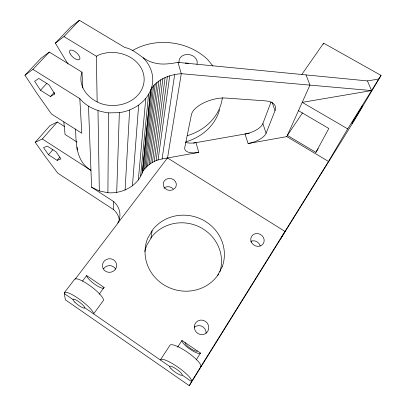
<?xml version="1.0" encoding="UTF-8"?>
<svg xmlns="http://www.w3.org/2000/svg" width="406" height="406" viewBox="0 0 406 406"><rect width="100%" height="100%" fill="white"/><g stroke="black" fill="none" stroke-linecap="round" stroke-linejoin="round"><path stroke-width="0.61" d="M67.99 64.016L55.348 43.148L70.477 27.207L79.398 20.3L124.86 47.512C135.914 49.532 142.521 60.052 153.341 62.625C161.38 65.163 169.896 63.813 178.001 62.397L367.455 80.921L371.571 90.574L181.274 73.694C169.657 74.587 157.264 79.079 150.875 89.437L142.511 172.017C137.776 186.085 122.201 193.865 107.905 192.743L108.539 112.883C97.75 111.488 86.904 107.113 79.809 98.622L32.937 69.37L24.964 75.206L36.52 92.766L51.516 114.03L81.794 133.254L79.809 98.622M119.318 219.595A19.513 18.077 -6.6 0 0 113.447 209.521L113.644 201.569L91.594 187.222L88.493 106.26M116.705 192.444L119.349 112.655C135.254 110.523 150.859 98.988 152.656 82.21A40.397 33.754 2.3 0 0 143.166 57.84M125.084 190.089L129.636 110.046M132.452 185.872L138.649 105.266M138.294 180.107L145.774 98.694M140.623 176.021L148.596 94.025M142.227 173.22L150.535 90.817M142.511 172.017L143.577 170.368L152.169 87.559M143.577 170.368L144.775 168.8L153.62 85.773M144.775 168.8L146.094 167.318L155.214 84.093M146.094 167.318L147.525 165.932L156.955 82.525M147.525 165.932L149.063 164.648L158.817 81.073M149.063 164.648L150.702 163.471L160.806 79.749M150.702 163.471L152.428 162.41L162.902 78.556M152.428 162.41L154.234 161.466L165.095 77.5M154.234 161.466L156.112 160.644L167.379 76.587M156.112 160.644L158.051 159.949L169.738 75.815M158.051 159.949L162.08 158.944L174.636 74.729M150.961 238.175L152.077 230.796M301.881 74.364L323.612 43.163L381.036 75.394L354.763 119.729L189.287 385.7L65.341 299.801L64.321 293.594L64.513 292.503L74.709 279.12A18.011 4.146 37 0 1 90.528 286.093A18.011 4.146 37 0 1 103.571 300.201L93.634 313.858A18.199 3.816 37 0 0 80.281 299.841A18.199 3.816 37 0 0 64.513 292.503M24.964 75.206L40.97 58.297L49.309 52.08L81.992 72.177C76.369 89.081 93.4 104.474 109.432 105.316A31.709 26.491 2.3 0 0 143.76 75.166A31.709 26.491 2.3 0 0 99.744 54.551L96.339 56.226L63.981 36.586L55.348 43.148M381.036 75.394L347.698 128.875L328.515 161.461L286.829 136.609L248.107 143.541L245.026 134.005A16.123 7.019 -18 0 0 262.865 123.617L271.091 101.845M248.107 143.541A16.235 6.866 -17.9 0 0 266.113 133.229L275.029 110.64L272.152 102.424M217.712 275.649L218.398 274.03M323.1 44.32L323.612 43.163M286.829 136.609L309.966 85.108L306.063 74.912M189.287 385.7L191.541 381.538L328.515 161.461M302.516 112.868L287.367 135.406L315.868 152.382L328.824 128.484L298.471 110.691M280.769 238.657L284.971 231.425L167.546 157.97L181.274 73.694L178.001 62.397M196.225 359.883L200.508 353.068L181.974 340.456L177.62 347.171M315.868 152.382L318.238 148.667M99.11 294.238L104.088 287.463L86.656 275.603L82.464 281.155M117.826 223.153L167.429 157.99M75.151 279.216L117.628 223.554L118.542 221.706A19.985 18.417 -5.8 0 0 113.644 201.569M57.094 160.35L60.925 158.934L56.013 151.768L47.228 146.089L43.543 147.677L48.502 154.772L57.094 160.35L59.849 157.122M48.502 154.772L52.856 149.738M113.447 209.521L57.779 173.164L44.995 156.173L35.221 142.288L42.305 138.979L57.307 121.973L64.579 126.601M35.221 142.288L49.958 125.642L57.307 121.973M50.445 96.521L54.805 93.938L49.004 84.829L38.783 78.434L34.617 81.266L40.478 90.249L50.445 96.521L54.247 92.335M40.478 90.249L46.857 83.331M32.937 69.37L49.309 52.08M63.981 36.586L79.398 20.3M162.08 158.944L198.783 152.377L195.996 142.643A16.296 7.242 -16.1 0 1 185.527 142.349M249.299 133.249L193.53 143.074M371.571 90.574L302.216 102.363L347.698 128.875M367.455 80.921L378.768 79.033M108.539 112.883L119.349 112.655M91.594 187.222L99.328 190.957L107.905 192.743M77.054 142.12L65.056 134.437L63.818 121.876M42.305 138.979L90.949 170.363C76.15 161.385 76.034 144.379 75.623 128.93M64.321 293.594L73.004 299.598M84.758 307.723L169.657 366.41M182.172 375.058L191.541 381.538L191.581 380.29A19.041 4.004 35.2 0 0 175.519 365.522A19.041 4.004 35.2 0 0 160.334 359.965L169.784 345.536A18.838 4.349 35 0 1 187.115 352.007A18.838 4.349 35 0 1 200.833 366.791M212.922 66.005L207.699 59.565A56.642 47.761 8.1 0 0 132.168 50.78M262.865 123.617L266.113 133.229M54.627 93.654L54.668 94.019M81.992 72.177L82.773 87.995M96.339 56.226L97.166 101.86M97.993 110.696L99.328 190.957M77.104 147.028L77.14 150.098M222.386 97.592A56.642 47.761 8.1 0 1 187.298 135.665M219.595 109.584A55.81 47.309 8 0 1 186.055 141.811M179.031 62.707A9.201 7.577 10 0 1 188.491 54.511A9.201 7.577 10 0 1 196.996 64.361M185.263 63.123A9.039 7.491 10 0 1 188.754 63.443M164.029 188.024A6.466 5.892 10 0 1 173.103 188.805M144.83 251.578A38.946 37.058 19.8 0 1 146.805 245.229L151.682 236.947A38.946 37.058 19.8 0 1 200.204 227.314A38.946 37.058 19.8 0 1 219.869 272.01M103.555 268.828A6.943 6.648 -12.6 0 1 113.071 266.524L114.467 267.595A6.943 6.648 -12.6 0 1 115.522 268.98M250.629 241.342A6.724 6.146 31.9 0 1 260.216 245.929M194.418 327.251A7.217 6.968 55.5 0 1 206.152 333.306M198.783 152.377A16.407 7.09 -16.1 0 1 184.755 147.632L191.419 114.7A23.578 10.998 -17.1 0 1 225.964 98.059L264.702 100.815A25.913 11.586 -18.3 0 1 275.029 110.64M197.407 350.951A7.481 1.827 34.9 0 1 190.48 348.434A7.481 1.827 34.9 0 1 185.05 342.547M200.508 353.068A11.221 2.735 34.9 0 1 190.13 349.272A11.221 2.735 34.9 0 1 181.974 340.456M104.088 287.463A10.734 2.609 37 0 1 95.491 284.789A10.734 2.609 37 0 1 86.656 275.603M352.286 122.607L351.936 123.394L362.751 105.575L352.286 122.607M222.315 266.529L217.707 275.349A39.9 37.783 19.2 0 1 166.282 286.23A39.9 37.783 19.2 0 1 147.83 237.982L152.818 229.547A39.9 37.783 19.2 0 1 203.071 220.088A39.9 37.783 19.2 0 1 222.315 266.529M115.593 268.965L114.421 270.366A7.11 6.785 -10.9 0 1 107.489 272.056A7.11 6.785 -10.9 0 1 102.616 267.158L102.444 265.392A7.11 6.785 -10.9 0 1 113.269 259.667L114.7 260.759A7.11 6.785 -10.9 0 1 115.593 268.965M70.253 54.003A6.623 2.862 42.3 0 0 79.363 59.611A6.623 2.862 42.3 0 0 74.516 51.217A6.623 2.862 42.3 0 0 70.253 54.003M164.846 188.252A6.618 5.994 10.1 0 0 176.037 186.476A6.618 5.994 10.1 0 0 168.419 178.473A6.618 5.994 10.1 0 0 164.846 188.252M251.654 242.707A6.887 6.257 31.1 0 0 263.296 243.62A6.887 6.257 31.1 0 0 257.455 233.546A6.887 6.257 31.1 0 0 251.654 242.707M194.317 326.739A7.394 7.13 52.4 0 0 204.847 333.945A7.394 7.13 52.4 0 0 205.451 321.354A7.394 7.13 52.4 0 0 194.317 326.739M171.012 368.694A7.612 1.604 35.2 0 0 181.781 375.296A7.612 1.604 35.2 0 0 174.966 368.176A7.612 1.604 35.2 0 0 171.012 368.694M74.846 302.176A7.278 1.528 37 0 0 84.605 308.103A7.278 1.528 37 0 0 77.191 300.643A7.278 1.528 37 0 0 74.846 302.176"/></g></svg>
